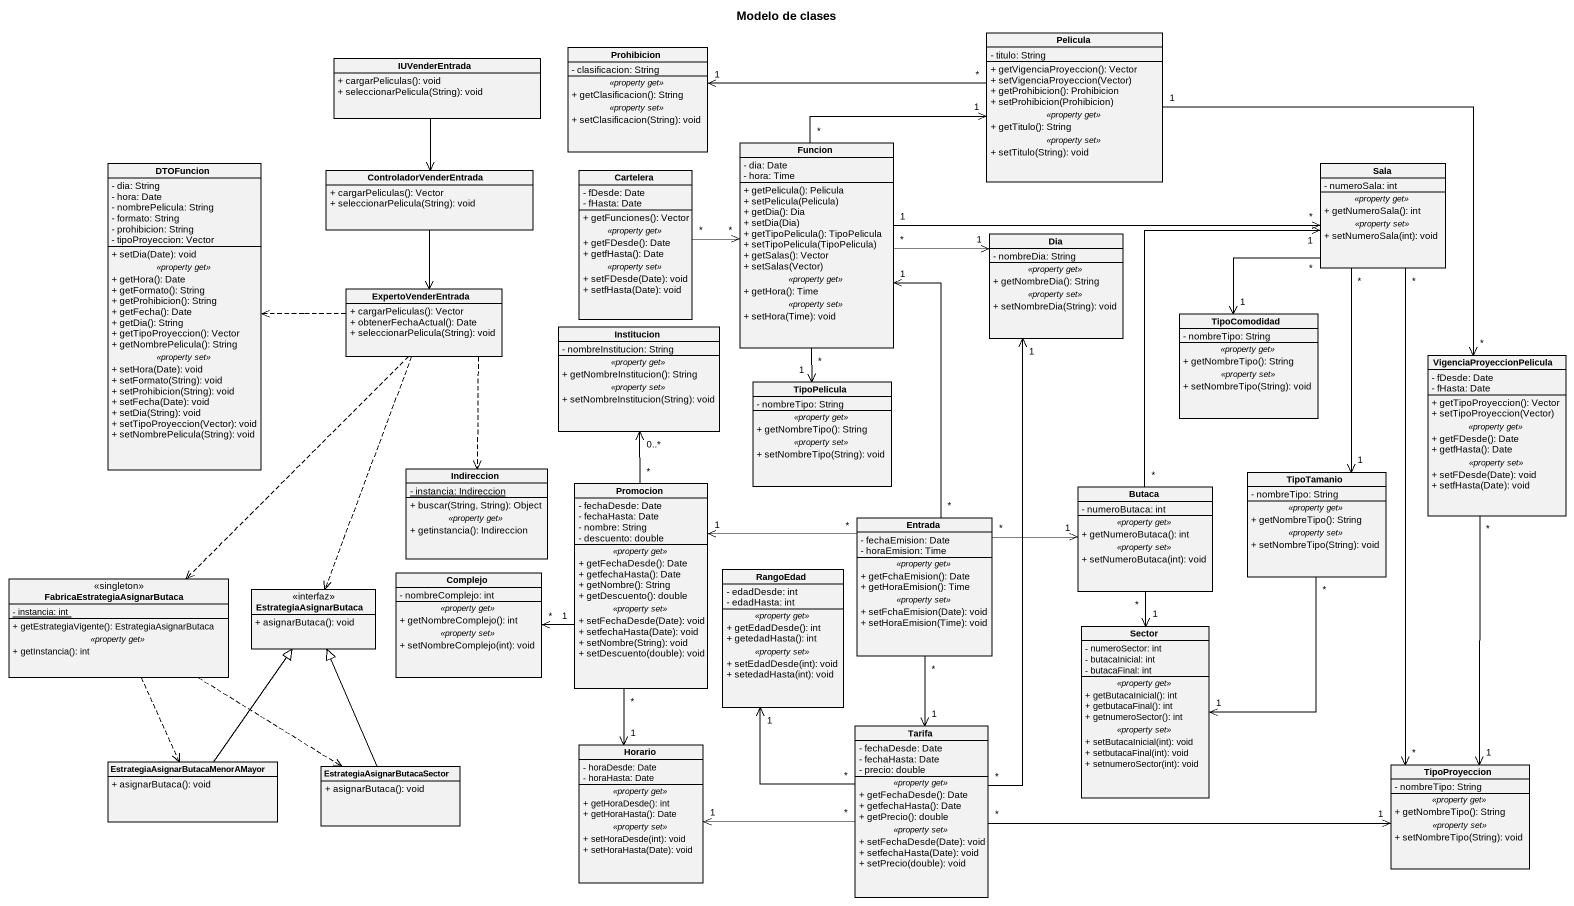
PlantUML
@startuml
title Modelo de clases
hide circle
hide empty members
skinparam classAttributeIconSize 0
class IUVenderEntrada {
  + cargarPeliculas(): void
  + seleccionarPelicula(String): void
}
class Prohibicion {
  - clasificacion: String
  .. <<property get>> ..
  + getClasificacion(): String
  .. <<property set>> ..
  + setClasificacion(String): void
}
class Pelicula {
  - titulo: String
  --
  + getVigenciaProyeccion(): Vector
  + setVigenciaProyeccion(Vector)
  + getProhibicion(): Prohibicion
  + setProhibicion(Prohibicion)
  .. <<property get>> ..
  + getTitulo(): String
  .. <<property set>> ..
  + setTitulo(String): void
}
class Funcion {
  - dia: Date
  - hora: Time
  --
  + getPelicula(): Pelicula
  + setPelicula(Pelicula)
  + getDia(): Dia
  + setDia(Dia)
  + getTipoPelicula(): TipoPelicula
  + setTipoPelicula(TipoPelicula)
  + getSalas(): Vector
  + setSalas(Vector)
  .. <<property get>> ..
  + getHora(): Time
  .. <<property set>> ..
  + setHora(Time): void
}
class DTOFuncion {
  - dia: String
  - hora: Date
  - nombrePelicula: String
  - formato: String
  - prohibicion: String
  - tipoProyeccion: Vector
  --
  + setDia(Date): void
  .. <<property get>> ..
  + getHora(): Date
  + getFormato(): String
  + getProhibicion(): String
  + getFecha(): Date
  + getDia(): String
  + getTipoProyeccion(): Vector
  + getNombrePelicula(): String
  .. <<property set>> ..
  + setHora(Date): void
  + setFormato(String): void
  + setProhibicion(String): void
  + setFecha(Date): void
  + setDia(String): void
  + setTipoProyeccion(Vector): void
  + setNombrePelicula(String): void
}
class ControladorVenderEntrada {
  + cargarPeliculas(): Vector
  + seleccionarPelicula(String): void
}
class Cartelera {
  - fDesde: Date
  - fHasta: Date
  --
  + getFunciones(): Vector
  .. <<property get>> ..
  + getFDesde(): Date
  + getfHasta(): Date
  .. <<property set>> ..
  + setFDesde(Date): void
  + setfHasta(Date): void
}
class Sala {
  - numeroSala: int
  .. <<property get>> ..
  + getNumeroSala(): int
  .. <<property set>> ..
  + setNumeroSala(int): void
}
class Dia {
  - nombreDia: String
  .. <<property get>> ..
  + getNombreDia(): String
  .. <<property set>> ..
  + setNombreDia(String): void
}
class ExpertoVenderEntrada {
  + cargarPeliculas(): Vector
  + obtenerFechaActual(): Date
  + seleccionarPelicula(String): void
}
class Institucion {
  - nombreInstitucion: String
  .. <<property get>> ..
  + getNombreInstitucion(): String
  .. <<property set>> ..
  + setNombreInstitucion(String): void
}
class TipoComodidad {
  - nombreTipo: String
  .. <<property get>> ..
  + getNombreTipo(): String
  .. <<property set>> ..
  + setNombreTipo(String): void
}
class VigenciaProyeccionPelicula {
  - fDesde: Date
  - fHasta: Date
  --
  + getTipoProyeccion(): Vector
  + setTipoProyeccion(Vector)
  .. <<property get>> ..
  + getFDesde(): Date
  + getfHasta(): Date
  .. <<property set>> ..
  + setFDesde(Date): void
  + setfHasta(Date): void
}
class TipoPelicula {
  - nombreTipo: String
  .. <<property get>> ..
  + getNombreTipo(): String
  .. <<property set>> ..
  + setNombreTipo(String): void
}
class Indireccion {
  {static} - instancia: Indireccion
  --
  + buscar(String, String): Object
  .. <<property get>> ..
  + getinstancia(): Indireccion
}
class Promocion {
  - fechaDesde: Date
  - fechaHasta: Date
  - nombre: String
  - descuento: double
  .. <<property get>> ..
  + getFechaDesde(): Date
  + getfechaHasta(): Date
  + getNombre(): String
  + getDescuento(): double
  .. <<property set>> ..
  + setFechaDesde(Date): void
  + setfechaHasta(Date): void
  + setNombre(String): void
  + setDescuento(double): void
}
class Butaca {
  - numeroButaca: int
  .. <<property get>> ..
  + getNumeroButaca(): int
  .. <<property set>> ..
  + setNumeroButaca(int): void
}
class TipoTamanio {
  - nombreTipo: String
  .. <<property get>> ..
  + getNombreTipo(): String
  .. <<property set>> ..
  + setNombreTipo(String): void
}
class Entrada {
  - fechaEmision: Date
  - horaEmision: Time
  .. <<property get>> ..
  + getFchaEmision(): Date
  + getHoraEmision(): Time
  .. <<property set>> ..
  + setFchaEmision(Date): void
  + setHoraEmision(Time): void
}
class Complejo {
  - nombreComplejo: int
  .. <<property get>> ..
  + getNombreComplejo(): int
  .. <<property set>> ..
  + setNombreComplejo(int): void
}
class RangoEdad {
  - edadDesde: int
  - edadHasta: int
  .. <<property get>> ..
  + getEdadDesde(): int
  + getedadHasta(): int
  .. <<property set>> ..
  + setEdadDesde(int): void
  + setedadHasta(int): void
}
class "FabricaEstrategiaAsignarButaca" as FabricaEstrategiaAsignarButa <<singleton>> {
  {static} - instancia: int
  --
  + getEstrategiaVigente(): EstrategiaAsignarButaca
  .. <<property get>> ..
  + getInstancia(): int
}
class EstrategiaAsignarButaca <<interfaz>> {
  + asignarButaca(): void
}
class Sector {
  - numeroSector: int
  - butacaInicial: int
  - butacaFinal: int
  .. <<property get>> ..
  + getButacaInicial(): int
  + getbutacaFinal(): int
  + getnumeroSector(): int
  .. <<property set>> ..
  + setButacaInicial(int): void
  + setbutacaFinal(int): void
  + setnumeroSector(int): void
}
class Tarifa {
  - fechaDesde: Date
  - fechaHasta: Date
  - precio: double
  .. <<property get>> ..
  + getFechaDesde(): Date
  + getfechaHasta(): Date
  + getPrecio(): double
  .. <<property set>> ..
  + setFechaDesde(Date): void
  + setfechaHasta(Date): void
  + setPrecio(double): void
}
class "EstrategiaAsignarButacaMenorAMayor" as EstrategiaAsignarButacaMenor {
  + asignarButaca(): void
}
class "EstrategiaAsignarButacaSector" as EstrategiaAsignarButacaSecto {
  + asignarButaca(): void
}
class Horario {
  - horaDesde: Date
  - horaHasta: Date
  .. <<property get>> ..
  + getHoraDesde(): int
  + getHoraHasta(): Date
  .. <<property set>> ..
  + setHoraDesde(int): void
  + setHoraHasta(Date): void
}
class TipoProyeccion {
  - nombreTipo: String
  .. <<property get>> ..
  + getNombreTipo(): String
  .. <<property set>> ..
  + setNombreTipo(String): void
}
IUVenderEntrada --> ControladorVenderEntrada
Pelicula "*" -left-> "1" Prohibicion
Pelicula "1" --> "*" VigenciaProyeccionPelicula
Funcion "*" -right-> "1" Pelicula
Funcion "1" -right-> "*" Sala
Funcion "*" -right-> "1" Dia
Funcion "*" --> "1" TipoPelicula
Funcion "1" <-- "*" Entrada
ControladorVenderEntrada --> ExpertoVenderEntrada
Cartelera "*" -right-> "*" Funcion
Sala "*" --> "1" TipoComodidad
Sala "*" --> "1" TipoTamanio
Sala "*" --> "*" TipoProyeccion
ExpertoVenderEntrada .left.> DTOFuncion
ExpertoVenderEntrada ..> Indireccion
ExpertoVenderEntrada ..> FabricaEstrategiaAsignarButa
ExpertoVenderEntrada ..> EstrategiaAsignarButaca
VigenciaProyeccionPelicula "*" --> "1" TipoProyeccion
Promocion "*" -up-> "0..*" Institucion
Promocion "1" -left-> "*" Complejo
Promocion "*" --> "1" Horario
Butaca "*" -up-> "1" Sala
TipoTamanio "*" --> "1" Sector
Entrada "*" -left-> "1" Promocion
Entrada "*" -right-> "1" Butaca
Entrada "*" --> "1" Tarifa
FabricaEstrategiaAsignarButa ..> EstrategiaAsignarButacaMenor
FabricaEstrategiaAsignarButa ..> EstrategiaAsignarButacaSecto
Sector "1" <-up- "*" Butaca
Tarifa "*" -up-> "1" Dia
Tarifa "*" -up-> "1" RangoEdad
Tarifa "*" -left-> "1" Horario
Tarifa "*" -right-> "1" TipoProyeccion
EstrategiaAsignarButacaMenor -up-|> EstrategiaAsignarButaca
EstrategiaAsignarButacaSecto -up-|> EstrategiaAsignarButaca
@enduml
